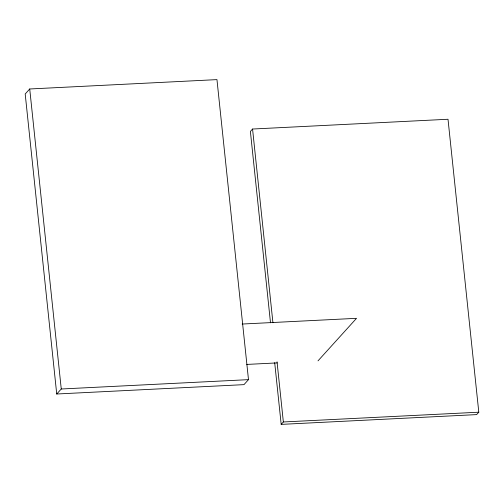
<?xml version="1.0" encoding="UTF-8"?>
<svg xmlns="http://www.w3.org/2000/svg" width="504" height="504" viewBox="0 0 504 504"><rect width="100%" height="100%" fill="white"/><g stroke="black" fill="none" stroke-linecap="round" stroke-linejoin="round"><path stroke-width="0.76" d="M29.723 88.981L25.2 93.977L56.731 394.002L243.968 384.64L248.491 379.644L216.959 79.619L29.723 88.981L61.261 389L56.731 394.002M274.693 362.666L281.182 424.381L476.62 414.609L478.8 412.203L448.012 119.259L252.567 129.03L250.387 131.431L270.503 322.825M317.999 360.864L356.523 318.326L242.172 324.041M281.182 424.381L283.355 421.974L478.8 412.203M246.727 364.424L277.269 362.899M61.261 389L248.491 379.644M252.567 129.03L272.929 322.762M277.036 361.822L283.355 421.974"/></g></svg>
